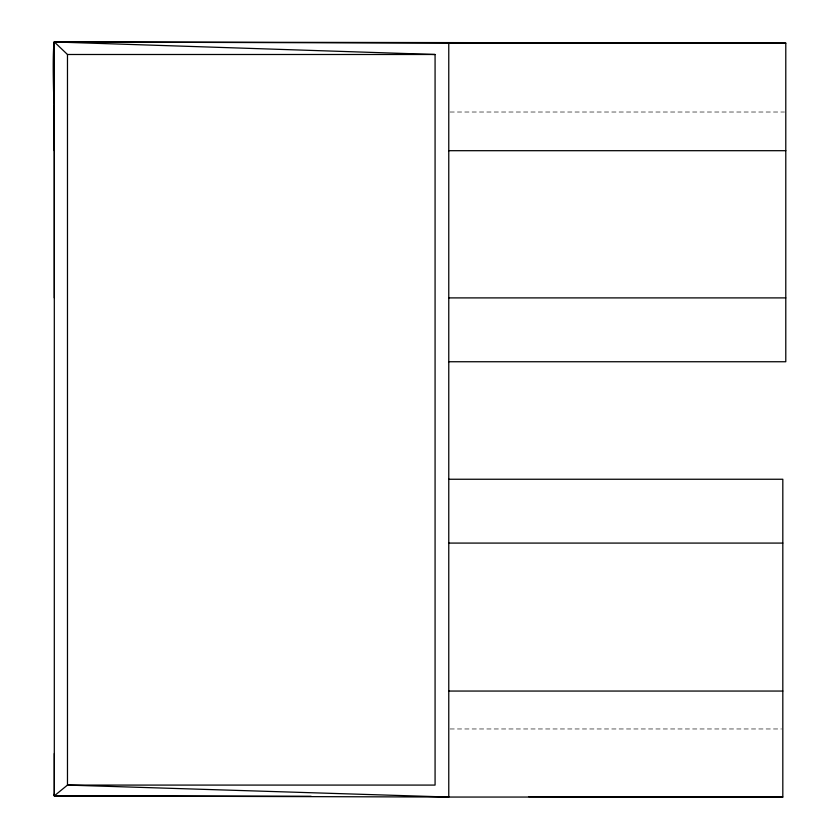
<?xml version="1.0" encoding="UTF-8"?>
<svg xmlns="http://www.w3.org/2000/svg" width="839" height="839" viewBox="0 0 839 839"><rect width="100%" height="100%" fill="white"/><g stroke="black" fill="none" stroke-linecap="round" stroke-linejoin="round"><path stroke-width="0.63" stroke-dasharray="4.2 3.15" d="M450.082 112.017L784.475 112.017M450.082 728.965L781.508 728.965"/><path stroke-width="1.26" d="M448.771 361.745L785.786 361.745L785.786 43.146L54.304 41.95L54.283 85.358M54.304 753.516L54.304 795.854L448.771 797.05L782.818 797.05L782.818 479.247L448.771 479.247M54.304 297.897L54.304 112.017A76.999 3.943 87.4 0 1 54.304 41.95L448.771 43.146L785.786 43.146M311.122 796.274L54.304 795.854L54.304 41.95L67.477 54.493L435.074 54.493L435.074 785.084L67.477 785.084L54.304 795.854L54.304 794.051M448.771 150.695L785.786 150.695M448.771 297.897L785.786 297.897M448.771 543.085L782.818 543.085M448.771 691.053L782.818 691.053M528.622 796.631L782.818 797.05M54.304 41.95L435.074 54.493M54.283 105.945L54.304 150.695M448.771 43.146L448.771 797.05L67.477 785.084L67.477 54.493"/></g></svg>
